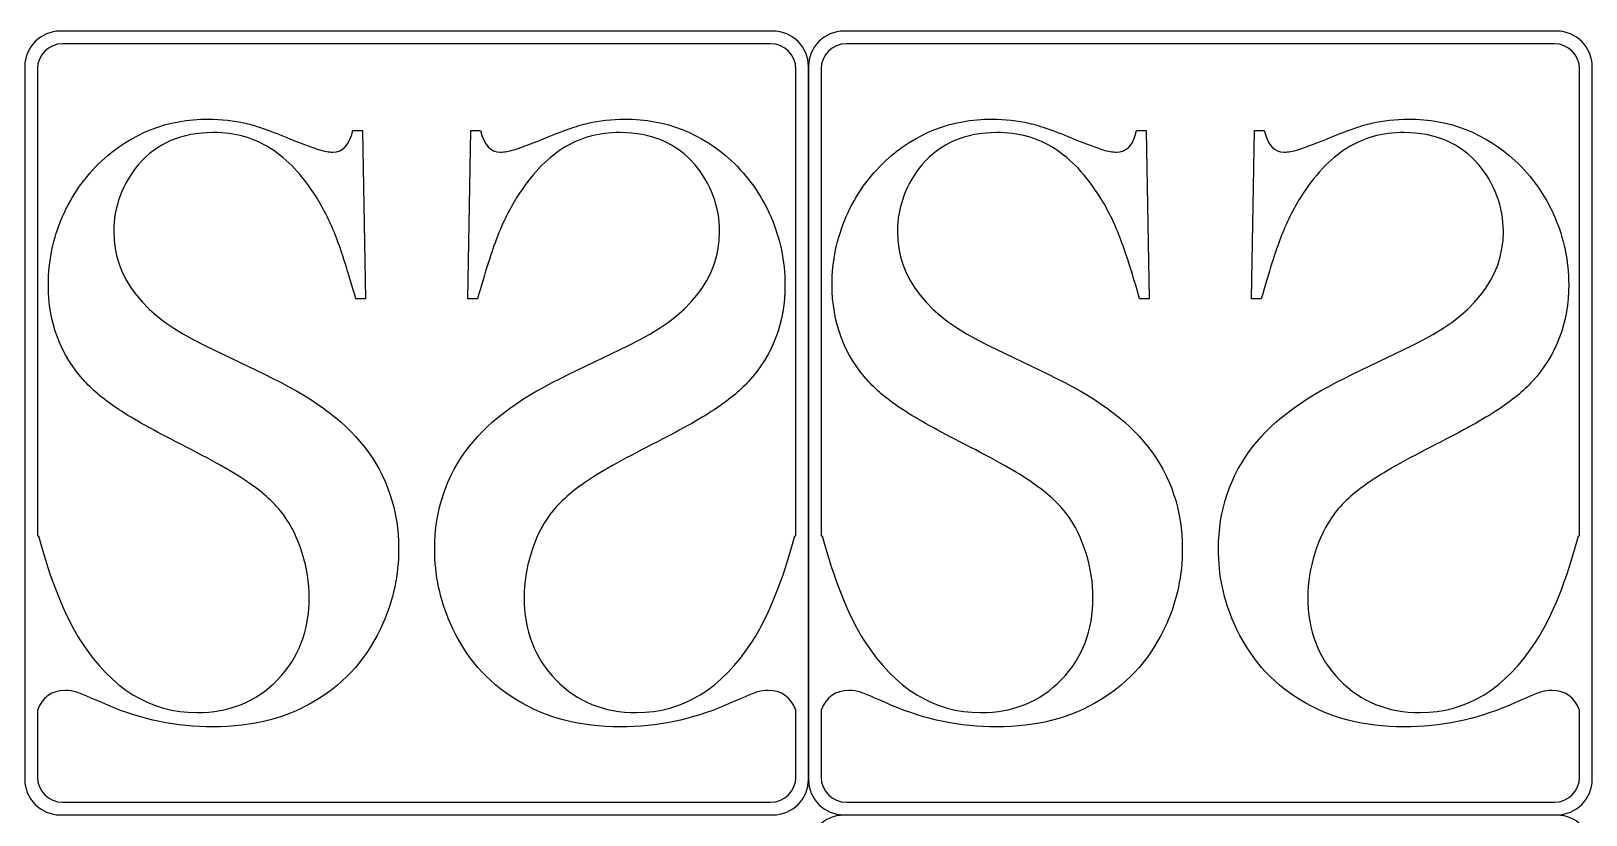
# Model space of a CAD drawing. Header units: centimetres. Extents: x -6 to 6, y -11 to 11.
# Drawn here: x -3.984 to -0.016, y 7 to 9 of the extents above; entities that cross this region are included whole.
import ezdxf

# ---------------------------------------------------------------- set-up
doc = ezdxf.new("R2010")
doc.units = ezdxf.units.CM
doc.header["$MEASUREMENT"] = 0
doc.layers.add('layer 1', color=7, linetype='Continuous')

msp = doc.modelspace()

# ---------------------------------------------------------------- linework, layer by layer
at = {"layer": 'layer 1', "color": 242}
for points, knots in [([(-3.9094, 9.00021), (-3.9094, 9.00021), (-2.09061, 9.00021), (-2.09061, 9.00021), (-2.09061, 9.00021), (-2.04078, 9.00021), (-2, 8.95942), (-2, 8.90959), (-2, 8.90959), (-2, 8.90959), (-2, 7.09083), (-2, 7.09083), (-2, 7.09083), (-2, 7.04098), (-2.04078, 7.0002), (-2.09061, 7.0002), (-2.09061, 7.0002), (-2.09061, 7.0002), (-3.9094, 7.0002), (-3.9094, 7.0002), (-3.9094, 7.0002), (-3.95923, 7.0002), (-4, 7.04098), (-4, 7.09081), (-4, 7.09081), (-4, 7.09081), (-4.00001, 8.90961), (-4.00001, 8.90961), (-4.00001, 8.90961), (-4.00001, 8.95944), (-3.95922, 9.0002), (-3.9094, 9.00021)], [0, 0, 0, 0, 0.1111111, 0.1111111, 0.1111111, 0.1111111, 0.2222222, 0.2222222, 0.2222222, 0.2222222, 0.3333333, 0.3333333, 0.3333333, 0.3333333, 0.4444444, 0.4444444, 0.4444444, 0.4444444, 0.5555556, 0.5555556, 0.5555556, 0.5555556, 0.6666667, 0.6666667, 0.6666667, 0.6666667, 0.7777778, 0.7777778, 0.7777778, 0.7777778, 1, 1, 1, 1]), ([(-2.03227, 7.71243), (-2.03227, 7.71243), (-2.03492, 7.71247), (-2.03492, 7.71247), (-2.03492, 7.71247), (-2.06518, 7.59849), (-2.10132, 7.50885), (-2.14301, 7.44319), (-2.14301, 7.44319), (-2.2216, 7.32183), (-2.32044, 7.26133), (-2.43922, 7.26133), (-2.43922, 7.26133), (-2.52222, 7.26135), (-2.59084, 7.28899), (-2.64469, 7.3447), (-2.64469, 7.3447), (-2.69892, 7.40003), (-2.72585, 7.47048), (-2.72585, 7.5557), (-2.72585, 7.5557), (-2.72586, 7.59222), (-2.71995, 7.62984), (-2.70814, 7.66784), (-2.70814, 7.66784), (-2.69597, 7.7062), (-2.68011, 7.73903), (-2.65982, 7.76633), (-2.65982, 7.76633), (-2.63916, 7.79475), (-2.60965, 7.82166), (-2.57165, 7.84748), (-2.57165, 7.84748), (-2.53404, 7.87369), (-2.47612, 7.90651), (-2.39828, 7.94598), (-2.39828, 7.94598), (-2.33005, 7.98066), (-2.27728, 8.0098), (-2.24113, 8.03377), (-2.24113, 8.03377), (-2.20461, 8.05738), (-2.17547, 8.08173), (-2.15297, 8.10608), (-2.15297, 8.10608), (-2.09101, 8.17396), (-2.06001, 8.25658), (-2.06001, 8.35359), (-2.06001, 8.35359), (-2.06001, 8.41373), (-2.07218, 8.47127), (-2.09616, 8.52697), (-2.09616, 8.52697), (-2.12051, 8.58231), (-2.15408, 8.62989), (-2.19724, 8.66973), (-2.19724, 8.66973), (-2.2736, 8.7402), (-2.36397, 8.7756), (-2.46837, 8.7756), (-2.46837, 8.7756), (-2.50232, 8.7756), (-2.53366, 8.77227), (-2.56243, 8.76527), (-2.56243, 8.76527), (-2.59122, 8.75864), (-2.62994, 8.74498), (-2.67789, 8.72469), (-2.67789, 8.72469), (-2.71404, 8.71032), (-2.73839, 8.70108), (-2.75167, 8.69739), (-2.75167, 8.69739), (-2.76458, 8.69335), (-2.77602, 8.69149), (-2.78597, 8.69149), (-2.78597, 8.69149), (-2.81143, 8.69151), (-2.8284, 8.70957), (-2.83688, 8.74646), (-2.83688, 8.74646), (-2.83688, 8.74646), (-2.86161, 8.74647), (-2.86161, 8.74647), (-2.86161, 8.74647), (-2.86161, 8.74647), (-2.86935, 8.31745), (-2.86935, 8.31745), (-2.86935, 8.31745), (-2.86935, 8.31745), (-2.84463, 8.31745), (-2.84463, 8.31745), (-2.84463, 8.31745), (-2.82509, 8.38605), (-2.80847, 8.43843), (-2.79446, 8.47459), (-2.79446, 8.47459), (-2.78045, 8.51113), (-2.76347, 8.54504), (-2.74429, 8.57603), (-2.74429, 8.57603), (-2.70888, 8.63211), (-2.67014, 8.67379), (-2.62736, 8.70071), (-2.62736, 8.70071), (-2.58494, 8.72764), (-2.53587, 8.74129), (-2.48054, 8.74129), (-2.48054, 8.74129), (-2.40012, 8.74129), (-2.3363, 8.714), (-2.28946, 8.65903), (-2.28946, 8.65903), (-2.26992, 8.63654), (-2.25478, 8.61034), (-2.24335, 8.58009), (-2.24335, 8.58009), (-2.23228, 8.54984), (-2.22674, 8.51959), (-2.22674, 8.48934), (-2.22674, 8.48934), (-2.22675, 8.36873), (-2.30421, 8.2717), (-2.45915, 8.19829), (-2.45915, 8.19829), (-2.45915, 8.19829), (-2.6115, 8.12453), (-2.6115, 8.12453), (-2.6115, 8.12453), (-2.72881, 8.06919), (-2.81327, 8.00795), (-2.86529, 7.94081), (-2.86529, 7.94081), (-2.92432, 7.86557), (-2.95382, 7.7785), (-2.95382, 7.6789), (-2.95382, 7.6789), (-2.95382, 7.6125), (-2.94054, 7.54905), (-2.91398, 7.48856), (-2.91398, 7.48856), (-2.87636, 7.40446), (-2.82028, 7.33917), (-2.74503, 7.29342), (-2.74503, 7.29342), (-2.67015, 7.24769), (-2.58198, 7.22481), (-2.48017, 7.22481), (-2.48017, 7.22481), (-2.38721, 7.22481), (-2.29794, 7.24325), (-2.21199, 7.27977), (-2.21199, 7.27977), (-2.16737, 7.29933), (-2.1408, 7.31039), (-2.13231, 7.31334), (-2.13231, 7.31334), (-2.12346, 7.31629), (-2.11387, 7.31777), (-2.1028, 7.31777), (-2.1028, 7.31777), (-2.06908, 7.31778), (-2.04533, 7.301), (-2.03227, 7.26751), (-2.03227, 7.26751), (-2.03227, 7.26751), (-2.03227, 7.09676), (-2.03227, 7.09676), (-2.03227, 7.09676), (-2.03227, 7.0614), (-2.0612, 7.03247), (-2.09656, 7.03247), (-2.09656, 7.03247), (-2.09656, 7.03247), (-3.90345, 7.03249), (-3.90345, 7.03249), (-3.90345, 7.03249), (-3.93881, 7.03249), (-3.96773, 7.0614), (-3.96773, 7.09676), (-3.96773, 7.09676), (-3.96773, 7.09676), (-3.96774, 7.26714), (-3.96774, 7.26714), (-3.96774, 7.26714), (-3.9547, 7.3009), (-3.93092, 7.31777), (-3.89707, 7.31777), (-3.89707, 7.31777), (-3.886, 7.31778), (-3.87642, 7.31629), (-3.86756, 7.31334), (-3.86756, 7.31334), (-3.85908, 7.3104), (-3.83252, 7.29932), (-3.78788, 7.27977), (-3.78788, 7.27977), (-3.70193, 7.24325), (-3.61266, 7.22481), (-3.5197, 7.22481), (-3.5197, 7.22481), (-3.4179, 7.22481), (-3.32973, 7.24768), (-3.25484, 7.29342), (-3.25484, 7.29342), (-3.1796, 7.33917), (-3.12352, 7.40446), (-3.0859, 7.48856), (-3.0859, 7.48856), (-3.05933, 7.54906), (-3.04605, 7.6125), (-3.04605, 7.6789), (-3.04605, 7.6789), (-3.04606, 7.77851), (-3.07557, 7.86556), (-3.13459, 7.94081), (-3.13459, 7.94081), (-3.1866, 8.00797), (-3.27108, 8.06918), (-3.38838, 8.12452), (-3.38838, 8.12452), (-3.38838, 8.12452), (-3.54073, 8.19831), (-3.54073, 8.19831), (-3.54073, 8.19831), (-3.69566, 8.27171), (-3.77313, 8.36872), (-3.77313, 8.48934), (-3.77313, 8.48934), (-3.77313, 8.5196), (-3.76759, 8.54984), (-3.75653, 8.58009), (-3.75653, 8.58009), (-3.74509, 8.61034), (-3.72996, 8.63653), (-3.71041, 8.65903), (-3.71041, 8.65903), (-3.66357, 8.71401), (-3.59975, 8.74129), (-3.51933, 8.74129), (-3.51933, 8.74129), (-3.46401, 8.74129), (-3.41494, 8.72764), (-3.37252, 8.70071), (-3.37252, 8.70071), (-3.32973, 8.6738), (-3.291, 8.6321), (-3.25558, 8.57603), (-3.25558, 8.57603), (-3.23641, 8.54506), (-3.21943, 8.51111), (-3.20541, 8.47459), (-3.20541, 8.47459), (-3.1914, 8.43844), (-3.1748, 8.38605), (-3.15525, 8.31745), (-3.15525, 8.31745), (-3.15525, 8.31745), (-3.13053, 8.31745), (-3.13053, 8.31745), (-3.13053, 8.31745), (-3.13053, 8.31745), (-3.13828, 8.74647), (-3.13828, 8.74647), (-3.13828, 8.74647), (-3.13828, 8.74647), (-3.163, 8.74647), (-3.163, 8.74647), (-3.163, 8.74647), (-3.17147, 8.70958), (-3.18844, 8.69149), (-3.2139, 8.69149), (-3.2139, 8.69149), (-3.22386, 8.69151), (-3.23529, 8.69334), (-3.2482, 8.69739), (-3.2482, 8.69739), (-3.26148, 8.70109), (-3.28583, 8.71031), (-3.32198, 8.72469), (-3.32198, 8.72469), (-3.36994, 8.74498), (-3.40867, 8.75863), (-3.43744, 8.76527), (-3.43744, 8.76527), (-3.46622, 8.77229), (-3.49757, 8.7756), (-3.53151, 8.7756), (-3.53151, 8.7756), (-3.6359, 8.7756), (-3.72628, 8.74019), (-3.80264, 8.66973), (-3.80264, 8.66973), (-3.84579, 8.62989), (-3.87936, 8.5823), (-3.90371, 8.52697), (-3.90371, 8.52697), (-3.9277, 8.47128), (-3.93986, 8.41372), (-3.93986, 8.35359), (-3.93986, 8.35359), (-3.93987, 8.25659), (-3.90888, 8.17395), (-3.8469, 8.10608), (-3.8469, 8.10608), (-3.82441, 8.08175), (-3.79526, 8.05738), (-3.75874, 8.03377), (-3.75874, 8.03377), (-3.72259, 8.00981), (-3.66984, 7.98065), (-3.60159, 7.94598), (-3.60159, 7.94598), (-3.52377, 7.90653), (-3.46585, 7.87367), (-3.42822, 7.84748), (-3.42822, 7.84748), (-3.39023, 7.82167), (-3.36071, 7.79474), (-3.34005, 7.76633), (-3.34005, 7.76633), (-3.31977, 7.73905), (-3.30391, 7.7062), (-3.29173, 7.66784), (-3.29173, 7.66784), (-3.27994, 7.62985), (-3.27403, 7.59222), (-3.27403, 7.5557), (-3.27403, 7.5557), (-3.27403, 7.4705), (-3.30096, 7.40003), (-3.35518, 7.3447), (-3.35518, 7.3447), (-3.40904, 7.28899), (-3.47765, 7.26133), (-3.56065, 7.26133), (-3.56065, 7.26133), (-3.67943, 7.26135), (-3.77829, 7.32182), (-3.85686, 7.44319), (-3.85686, 7.44319), (-3.89855, 7.50886), (-3.93469, 7.59849), (-3.96495, 7.71247), (-3.96495, 7.71247), (-3.96495, 7.71247), (-3.96774, 7.71243), (-3.96774, 7.71243), (-3.96774, 7.71243), (-3.96774, 7.71243), (-3.96774, 8.90366), (-3.96774, 8.90366), (-3.96774, 8.90366), (-3.96774, 8.93902), (-3.9388, 8.96793), (-3.90344, 8.96793), (-3.90344, 8.96793), (-3.90344, 8.96793), (-2.09656, 8.96795), (-2.09656, 8.96795), (-2.09656, 8.96795), (-2.0612, 8.96795), (-2.03227, 8.939), (-2.03227, 8.90364), (-2.03227, 8.90364), (-2.03227, 8.90364), (-2.03227, 7.71243), (-2.03227, 7.71243)], [0, 0, 0, 0, 0.0107527, 0.0107527, 0.0107527, 0.0107527, 0.0215054, 0.0215054, 0.0215054, 0.0215054, 0.0322581, 0.0322581, 0.0322581, 0.0322581, 0.0430108, 0.0430108, 0.0430108, 0.0430108, 0.0537634, 0.0537634, 0.0537634, 0.0537634, 0.0645161, 0.0645161, 0.0645161, 0.0645161, 0.0752688, 0.0752688, 0.0752688, 0.0752688, 0.0860215, 0.0860215, 0.0860215, 0.0860215, 0.0967742, 0.0967742, 0.0967742, 0.0967742, 0.1075269, 0.1075269, 0.1075269, 0.1075269, 0.1182796, 0.1182796, 0.1182796, 0.1182796, 0.1290323, 0.1290323, 0.1290323, 0.1290323, 0.1397849, 0.1397849, 0.1397849, 0.1397849, 0.1505376, 0.1505376, 0.1505376, 0.1505376, 0.1612903, 0.1612903, 0.1612903, 0.1612903, 0.172043, 0.172043, 0.172043, 0.172043, 0.1827957, 0.1827957, 0.1827957, 0.1827957, 0.1935484, 0.1935484, 0.1935484, 0.1935484, 0.2043011, 0.2043011, 0.2043011, 0.2043011, 0.2150538, 0.2150538, 0.2150538, 0.2150538, 0.2258065, 0.2258065, 0.2258065, 0.2258065, 0.2365591, 0.2365591, 0.2365591, 0.2365591, 0.2473118, 0.2473118, 0.2473118, 0.2473118, 0.2580645, 0.2580645, 0.2580645, 0.2580645, 0.2688172, 0.2688172, 0.2688172, 0.2688172, 0.2795699, 0.2795699, 0.2795699, 0.2795699, 0.2903226, 0.2903226, 0.2903226, 0.2903226, 0.3010753, 0.3010753, 0.3010753, 0.3010753, 0.311828, 0.311828, 0.311828, 0.311828, 0.3225806, 0.3225806, 0.3225806, 0.3225806, 0.3333333, 0.3333333, 0.3333333, 0.3333333, 0.344086, 0.344086, 0.344086, 0.344086, 0.3548387, 0.3548387, 0.3548387, 0.3548387, 0.3655914, 0.3655914, 0.3655914, 0.3655914, 0.3763441, 0.3763441, 0.3763441, 0.3763441, 0.3870968, 0.3870968, 0.3870968, 0.3870968, 0.3978495, 0.3978495, 0.3978495, 0.3978495, 0.4086022, 0.4086022, 0.4086022, 0.4086022, 0.4193548, 0.4193548, 0.4193548, 0.4193548, 0.4301075, 0.4301075, 0.4301075, 0.4301075, 0.4408602, 0.4408602, 0.4408602, 0.4408602, 0.4516129, 0.4516129, 0.4516129, 0.4516129, 0.4623656, 0.4623656, 0.4623656, 0.4623656, 0.4731183, 0.4731183, 0.4731183, 0.4731183, 0.483871, 0.483871, 0.483871, 0.483871, 0.4946237, 0.4946237, 0.4946237, 0.4946237, 0.5053763, 0.5053763, 0.5053763, 0.5053763, 0.516129, 0.516129, 0.516129, 0.516129, 0.5268817, 0.5268817, 0.5268817, 0.5268817, 0.5376344, 0.5376344, 0.5376344, 0.5376344, 0.5483871, 0.5483871, 0.5483871, 0.5483871, 0.5591398, 0.5591398, 0.5591398, 0.5591398, 0.5698925, 0.5698925, 0.5698925, 0.5698925, 0.5806452, 0.5806452, 0.5806452, 0.5806452, 0.5913978, 0.5913978, 0.5913978, 0.5913978, 0.6021505, 0.6021505, 0.6021505, 0.6021505, 0.6129032, 0.6129032, 0.6129032, 0.6129032, 0.6236559, 0.6236559, 0.6236559, 0.6236559, 0.6344086, 0.6344086, 0.6344086, 0.6344086, 0.6451613, 0.6451613, 0.6451613, 0.6451613, 0.655914, 0.655914, 0.655914, 0.655914, 0.6666667, 0.6666667, 0.6666667, 0.6666667, 0.6774194, 0.6774194, 0.6774194, 0.6774194, 0.688172, 0.688172, 0.688172, 0.688172, 0.6989247, 0.6989247, 0.6989247, 0.6989247, 0.7096774, 0.7096774, 0.7096774, 0.7096774, 0.7204301, 0.7204301, 0.7204301, 0.7204301, 0.7311828, 0.7311828, 0.7311828, 0.7311828, 0.7419355, 0.7419355, 0.7419355, 0.7419355, 0.7526882, 0.7526882, 0.7526882, 0.7526882, 0.7634409, 0.7634409, 0.7634409, 0.7634409, 0.7741935, 0.7741935, 0.7741935, 0.7741935, 0.7849462, 0.7849462, 0.7849462, 0.7849462, 0.7956989, 0.7956989, 0.7956989, 0.7956989, 0.8064516, 0.8064516, 0.8064516, 0.8064516, 0.8172043, 0.8172043, 0.8172043, 0.8172043, 0.827957, 0.827957, 0.827957, 0.827957, 0.8387097, 0.8387097, 0.8387097, 0.8387097, 0.8494624, 0.8494624, 0.8494624, 0.8494624, 0.8602151, 0.8602151, 0.8602151, 0.8602151, 0.8709677, 0.8709677, 0.8709677, 0.8709677, 0.8817204, 0.8817204, 0.8817204, 0.8817204, 0.8924731, 0.8924731, 0.8924731, 0.8924731, 0.9032258, 0.9032258, 0.9032258, 0.9032258, 0.9139785, 0.9139785, 0.9139785, 0.9139785, 0.9247312, 0.9247312, 0.9247312, 0.9247312, 0.9354839, 0.9354839, 0.9354839, 0.9354839, 0.9462366, 0.9462366, 0.9462366, 0.9462366, 0.9569892, 0.9569892, 0.9569892, 0.9569892, 0.9677419, 0.9677419, 0.9677419, 0.9677419, 0.9784946, 0.9784946, 0.9784946, 0.9784946, 1, 1, 1, 1]), ([(-1.90939, 9.00019), (-1.90939, 9.00019), (-0.09061, 9.00019), (-0.09061, 9.00019), (-0.09061, 9.00019), (-0.04078, 9.00019), (0, 8.9594), (0, 8.90957), (0, 8.90957), (0, 8.90957), (0, 7.09081), (0, 7.09081), (0, 7.09081), (0, 7.04096), (-0.04078, 7.00018), (-0.09061, 7.00018), (-0.09061, 7.00018), (-0.09061, 7.00018), (-1.90939, 7.00018), (-1.90939, 7.00018), (-1.90939, 7.00018), (-1.95922, 7.00018), (-2, 7.04096), (-2, 7.09079), (-2, 7.09079), (-2, 7.09079), (-2, 8.90959), (-2, 8.90959), (-2, 8.90959), (-2, 8.95942), (-1.95922, 9.00018), (-1.90939, 9.00019)], [0, 0, 0, 0, 0.1111111, 0.1111111, 0.1111111, 0.1111111, 0.2222222, 0.2222222, 0.2222222, 0.2222222, 0.3333333, 0.3333333, 0.3333333, 0.3333333, 0.4444444, 0.4444444, 0.4444444, 0.4444444, 0.5555556, 0.5555556, 0.5555556, 0.5555556, 0.6666667, 0.6666667, 0.6666667, 0.6666667, 0.7777778, 0.7777778, 0.7777778, 0.7777778, 1, 1, 1, 1]), ([(-0.03227, 7.71241), (-0.03227, 7.71241), (-0.03492, 7.71245), (-0.03492, 7.71245), (-0.03492, 7.71245), (-0.06518, 7.59847), (-0.10132, 7.50883), (-0.14301, 7.44317), (-0.14301, 7.44317), (-0.22159, 7.32181), (-0.32044, 7.26131), (-0.43922, 7.26131), (-0.43922, 7.26131), (-0.52222, 7.26133), (-0.59084, 7.28897), (-0.64469, 7.34468), (-0.64469, 7.34468), (-0.69892, 7.40001), (-0.72585, 7.47046), (-0.72585, 7.55568), (-0.72585, 7.55568), (-0.72585, 7.5922), (-0.71995, 7.62982), (-0.70814, 7.66782), (-0.70814, 7.66782), (-0.69597, 7.70618), (-0.68011, 7.73901), (-0.65982, 7.76631), (-0.65982, 7.76631), (-0.63916, 7.79473), (-0.60965, 7.82164), (-0.57165, 7.84746), (-0.57165, 7.84746), (-0.53403, 7.87367), (-0.47612, 7.90649), (-0.39828, 7.94596), (-0.39828, 7.94596), (-0.33004, 7.98064), (-0.27728, 8.00978), (-0.24113, 8.03375), (-0.24113, 8.03375), (-0.20461, 8.05736), (-0.17547, 8.08171), (-0.15297, 8.10606), (-0.15297, 8.10606), (-0.091, 8.17394), (-0.06001, 8.25656), (-0.06001, 8.35357), (-0.06001, 8.35357), (-0.06001, 8.41371), (-0.07218, 8.47125), (-0.09616, 8.52695), (-0.09616, 8.52695), (-0.12051, 8.58229), (-0.15408, 8.62987), (-0.19724, 8.66971), (-0.19724, 8.66971), (-0.27359, 8.74018), (-0.36397, 8.77558), (-0.46837, 8.77558), (-0.46837, 8.77558), (-0.50231, 8.77558), (-0.53366, 8.77225), (-0.56243, 8.76525), (-0.56243, 8.76525), (-0.59121, 8.75862), (-0.62994, 8.74496), (-0.67789, 8.72467), (-0.67789, 8.72467), (-0.71404, 8.7103), (-0.73839, 8.70106), (-0.75167, 8.69737), (-0.75167, 8.69737), (-0.76458, 8.69333), (-0.77602, 8.69147), (-0.78597, 8.69147), (-0.78597, 8.69147), (-0.81143, 8.69149), (-0.8284, 8.70955), (-0.83688, 8.74644), (-0.83688, 8.74644), (-0.83688, 8.74644), (-0.8616, 8.74645), (-0.8616, 8.74645), (-0.8616, 8.74645), (-0.8616, 8.74645), (-0.86934, 8.31743), (-0.86934, 8.31743), (-0.86934, 8.31743), (-0.86934, 8.31743), (-0.84463, 8.31743), (-0.84463, 8.31743), (-0.84463, 8.31743), (-0.82508, 8.38603), (-0.80847, 8.43841), (-0.79446, 8.47457), (-0.79446, 8.47457), (-0.78044, 8.51111), (-0.76347, 8.54502), (-0.74429, 8.57601), (-0.74429, 8.57601), (-0.70888, 8.63209), (-0.67014, 8.67377), (-0.62736, 8.70069), (-0.62736, 8.70069), (-0.58493, 8.72762), (-0.53587, 8.74127), (-0.48054, 8.74127), (-0.48054, 8.74127), (-0.40012, 8.74127), (-0.3363, 8.71398), (-0.28946, 8.65901), (-0.28946, 8.65901), (-0.26991, 8.63652), (-0.25478, 8.61032), (-0.24335, 8.58007), (-0.24335, 8.58007), (-0.23228, 8.54982), (-0.22674, 8.51957), (-0.22674, 8.48932), (-0.22674, 8.48932), (-0.22674, 8.36871), (-0.30421, 8.27168), (-0.45915, 8.19827), (-0.45915, 8.19827), (-0.45915, 8.19827), (-0.61149, 8.12451), (-0.61149, 8.12451), (-0.61149, 8.12451), (-0.7288, 8.06917), (-0.81327, 8.00793), (-0.86529, 7.94079), (-0.86529, 7.94079), (-0.92431, 7.86555), (-0.95382, 7.77848), (-0.95382, 7.67888), (-0.95382, 7.67888), (-0.95382, 7.61248), (-0.94054, 7.54903), (-0.91398, 7.48854), (-0.91398, 7.48854), (-0.87636, 7.40444), (-0.82028, 7.33915), (-0.74503, 7.2934), (-0.74503, 7.2934), (-0.67014, 7.24767), (-0.58198, 7.22479), (-0.48017, 7.22479), (-0.48017, 7.22479), (-0.38721, 7.22479), (-0.29794, 7.24323), (-0.21199, 7.27975), (-0.21199, 7.27975), (-0.16736, 7.29931), (-0.1408, 7.31037), (-0.13231, 7.31332), (-0.13231, 7.31332), (-0.12346, 7.31627), (-0.11387, 7.31775), (-0.1028, 7.31775), (-0.1028, 7.31775), (-0.06908, 7.31776), (-0.04533, 7.30098), (-0.03227, 7.26749), (-0.03227, 7.26749), (-0.03227, 7.26749), (-0.03227, 7.09674), (-0.03227, 7.09674), (-0.03227, 7.09674), (-0.03227, 7.06138), (-0.0612, 7.03245), (-0.09656, 7.03245), (-0.09656, 7.03245), (-0.09656, 7.03245), (-1.90344, 7.03247), (-1.90344, 7.03247), (-1.90344, 7.03247), (-1.9388, 7.03247), (-1.96773, 7.06138), (-1.96773, 7.09674), (-1.96773, 7.09674), (-1.96773, 7.09674), (-1.96773, 7.26712), (-1.96773, 7.26712), (-1.96773, 7.26712), (-1.95471, 7.30088), (-1.93092, 7.31775), (-1.89707, 7.31775), (-1.89707, 7.31775), (-1.886, 7.31776), (-1.87642, 7.31627), (-1.86756, 7.31332), (-1.86756, 7.31332), (-1.85907, 7.31038), (-1.83252, 7.2993), (-1.78788, 7.27975), (-1.78788, 7.27975), (-1.70193, 7.24323), (-1.61266, 7.22479), (-1.5197, 7.22479), (-1.5197, 7.22479), (-1.41789, 7.22479), (-1.32973, 7.24766), (-1.25484, 7.2934), (-1.25484, 7.2934), (-1.17959, 7.33915), (-1.12352, 7.40444), (-1.0859, 7.48854), (-1.0859, 7.48854), (-1.05933, 7.54904), (-1.04605, 7.61248), (-1.04605, 7.67888), (-1.04605, 7.67888), (-1.04605, 7.77849), (-1.07557, 7.86554), (-1.13459, 7.94079), (-1.13459, 7.94079), (-1.1866, 8.00795), (-1.27108, 8.06916), (-1.38838, 8.1245), (-1.38838, 8.1245), (-1.38838, 8.1245), (-1.54073, 8.19829), (-1.54073, 8.19829), (-1.54073, 8.19829), (-1.69566, 8.27169), (-1.77313, 8.3687), (-1.77313, 8.48932), (-1.77313, 8.48932), (-1.77313, 8.51958), (-1.76759, 8.54982), (-1.75653, 8.58007), (-1.75653, 8.58007), (-1.74509, 8.61032), (-1.72996, 8.63651), (-1.71041, 8.65901), (-1.71041, 8.65901), (-1.66357, 8.71399), (-1.59975, 8.74127), (-1.51933, 8.74127), (-1.51933, 8.74127), (-1.464, 8.74127), (-1.41494, 8.72762), (-1.37252, 8.70069), (-1.37252, 8.70069), (-1.32973, 8.67378), (-1.291, 8.63208), (-1.25558, 8.57601), (-1.25558, 8.57601), (-1.2364, 8.54504), (-1.21943, 8.51109), (-1.20541, 8.47457), (-1.20541, 8.47457), (-1.1914, 8.43842), (-1.1748, 8.38603), (-1.15525, 8.31743), (-1.15525, 8.31743), (-1.15525, 8.31743), (-1.13054, 8.31743), (-1.13054, 8.31743), (-1.13054, 8.31743), (-1.13054, 8.31743), (-1.13828, 8.74645), (-1.13828, 8.74645), (-1.13828, 8.74645), (-1.13828, 8.74645), (-1.16299, 8.74645), (-1.16299, 8.74645), (-1.16299, 8.74645), (-1.17147, 8.70956), (-1.18844, 8.69147), (-1.2139, 8.69147), (-1.2139, 8.69147), (-1.22386, 8.69149), (-1.23529, 8.69332), (-1.2482, 8.69737), (-1.2482, 8.69737), (-1.26148, 8.70107), (-1.28583, 8.71029), (-1.32198, 8.72467), (-1.32198, 8.72467), (-1.36994, 8.74496), (-1.40867, 8.75861), (-1.43744, 8.76525), (-1.43744, 8.76525), (-1.46621, 8.77227), (-1.49757, 8.77558), (-1.53151, 8.77558), (-1.53151, 8.77558), (-1.6359, 8.77558), (-1.72628, 8.74017), (-1.80264, 8.66971), (-1.80264, 8.66971), (-1.84579, 8.62987), (-1.87936, 8.58228), (-1.90371, 8.52695), (-1.90371, 8.52695), (-1.92769, 8.47126), (-1.93986, 8.4137), (-1.93986, 8.35357), (-1.93986, 8.35357), (-1.93986, 8.25657), (-1.90888, 8.17393), (-1.8469, 8.10606), (-1.8469, 8.10606), (-1.8244, 8.08173), (-1.79526, 8.05736), (-1.75874, 8.03375), (-1.75874, 8.03375), (-1.72259, 8.00979), (-1.66984, 7.98063), (-1.60159, 7.94596), (-1.60159, 7.94596), (-1.52376, 7.90651), (-1.46585, 7.87365), (-1.42822, 7.84746), (-1.42822, 7.84746), (-1.39022, 7.82165), (-1.36071, 7.79472), (-1.34005, 7.76631), (-1.34005, 7.76631), (-1.31977, 7.73903), (-1.30391, 7.70618), (-1.29173, 7.66782), (-1.29173, 7.66782), (-1.27993, 7.62983), (-1.27403, 7.5922), (-1.27403, 7.55568), (-1.27403, 7.55568), (-1.27403, 7.47048), (-1.30096, 7.40001), (-1.35518, 7.34468), (-1.35518, 7.34468), (-1.40903, 7.28897), (-1.47765, 7.26131), (-1.56065, 7.26131), (-1.56065, 7.26131), (-1.67943, 7.26133), (-1.77829, 7.3218), (-1.85686, 7.44317), (-1.85686, 7.44317), (-1.89855, 7.50884), (-1.93469, 7.59847), (-1.96495, 7.71245), (-1.96495, 7.71245), (-1.96495, 7.71245), (-1.96773, 7.71241), (-1.96773, 7.71241), (-1.96773, 7.71241), (-1.96773, 7.71241), (-1.96773, 8.90364), (-1.96773, 8.90364), (-1.96773, 8.90364), (-1.96773, 8.939), (-1.9388, 8.96791), (-1.90344, 8.96791), (-1.90344, 8.96791), (-1.90344, 8.96791), (-0.09656, 8.96793), (-0.09656, 8.96793), (-0.09656, 8.96793), (-0.0612, 8.96793), (-0.03227, 8.93898), (-0.03227, 8.90362), (-0.03227, 8.90362), (-0.03227, 8.90362), (-0.03227, 7.71241), (-0.03227, 7.71241)], [0, 0, 0, 0, 0.0107527, 0.0107527, 0.0107527, 0.0107527, 0.0215054, 0.0215054, 0.0215054, 0.0215054, 0.0322581, 0.0322581, 0.0322581, 0.0322581, 0.0430108, 0.0430108, 0.0430108, 0.0430108, 0.0537634, 0.0537634, 0.0537634, 0.0537634, 0.0645161, 0.0645161, 0.0645161, 0.0645161, 0.0752688, 0.0752688, 0.0752688, 0.0752688, 0.0860215, 0.0860215, 0.0860215, 0.0860215, 0.0967742, 0.0967742, 0.0967742, 0.0967742, 0.1075269, 0.1075269, 0.1075269, 0.1075269, 0.1182796, 0.1182796, 0.1182796, 0.1182796, 0.1290323, 0.1290323, 0.1290323, 0.1290323, 0.1397849, 0.1397849, 0.1397849, 0.1397849, 0.1505376, 0.1505376, 0.1505376, 0.1505376, 0.1612903, 0.1612903, 0.1612903, 0.1612903, 0.172043, 0.172043, 0.172043, 0.172043, 0.1827957, 0.1827957, 0.1827957, 0.1827957, 0.1935484, 0.1935484, 0.1935484, 0.1935484, 0.2043011, 0.2043011, 0.2043011, 0.2043011, 0.2150538, 0.2150538, 0.2150538, 0.2150538, 0.2258065, 0.2258065, 0.2258065, 0.2258065, 0.2365591, 0.2365591, 0.2365591, 0.2365591, 0.2473118, 0.2473118, 0.2473118, 0.2473118, 0.2580645, 0.2580645, 0.2580645, 0.2580645, 0.2688172, 0.2688172, 0.2688172, 0.2688172, 0.2795699, 0.2795699, 0.2795699, 0.2795699, 0.2903226, 0.2903226, 0.2903226, 0.2903226, 0.3010753, 0.3010753, 0.3010753, 0.3010753, 0.311828, 0.311828, 0.311828, 0.311828, 0.3225806, 0.3225806, 0.3225806, 0.3225806, 0.3333333, 0.3333333, 0.3333333, 0.3333333, 0.344086, 0.344086, 0.344086, 0.344086, 0.3548387, 0.3548387, 0.3548387, 0.3548387, 0.3655914, 0.3655914, 0.3655914, 0.3655914, 0.3763441, 0.3763441, 0.3763441, 0.3763441, 0.3870968, 0.3870968, 0.3870968, 0.3870968, 0.3978495, 0.3978495, 0.3978495, 0.3978495, 0.4086022, 0.4086022, 0.4086022, 0.4086022, 0.4193548, 0.4193548, 0.4193548, 0.4193548, 0.4301075, 0.4301075, 0.4301075, 0.4301075, 0.4408602, 0.4408602, 0.4408602, 0.4408602, 0.4516129, 0.4516129, 0.4516129, 0.4516129, 0.4623656, 0.4623656, 0.4623656, 0.4623656, 0.4731183, 0.4731183, 0.4731183, 0.4731183, 0.483871, 0.483871, 0.483871, 0.483871, 0.4946237, 0.4946237, 0.4946237, 0.4946237, 0.5053763, 0.5053763, 0.5053763, 0.5053763, 0.516129, 0.516129, 0.516129, 0.516129, 0.5268817, 0.5268817, 0.5268817, 0.5268817, 0.5376344, 0.5376344, 0.5376344, 0.5376344, 0.5483871, 0.5483871, 0.5483871, 0.5483871, 0.5591398, 0.5591398, 0.5591398, 0.5591398, 0.5698925, 0.5698925, 0.5698925, 0.5698925, 0.5806452, 0.5806452, 0.5806452, 0.5806452, 0.5913978, 0.5913978, 0.5913978, 0.5913978, 0.6021505, 0.6021505, 0.6021505, 0.6021505, 0.6129032, 0.6129032, 0.6129032, 0.6129032, 0.6236559, 0.6236559, 0.6236559, 0.6236559, 0.6344086, 0.6344086, 0.6344086, 0.6344086, 0.6451613, 0.6451613, 0.6451613, 0.6451613, 0.655914, 0.655914, 0.655914, 0.655914, 0.6666667, 0.6666667, 0.6666667, 0.6666667, 0.6774194, 0.6774194, 0.6774194, 0.6774194, 0.688172, 0.688172, 0.688172, 0.688172, 0.6989247, 0.6989247, 0.6989247, 0.6989247, 0.7096774, 0.7096774, 0.7096774, 0.7096774, 0.7204301, 0.7204301, 0.7204301, 0.7204301, 0.7311828, 0.7311828, 0.7311828, 0.7311828, 0.7419355, 0.7419355, 0.7419355, 0.7419355, 0.7526882, 0.7526882, 0.7526882, 0.7526882, 0.7634409, 0.7634409, 0.7634409, 0.7634409, 0.7741935, 0.7741935, 0.7741935, 0.7741935, 0.7849462, 0.7849462, 0.7849462, 0.7849462, 0.7956989, 0.7956989, 0.7956989, 0.7956989, 0.8064516, 0.8064516, 0.8064516, 0.8064516, 0.8172043, 0.8172043, 0.8172043, 0.8172043, 0.827957, 0.827957, 0.827957, 0.827957, 0.8387097, 0.8387097, 0.8387097, 0.8387097, 0.8494624, 0.8494624, 0.8494624, 0.8494624, 0.8602151, 0.8602151, 0.8602151, 0.8602151, 0.8709677, 0.8709677, 0.8709677, 0.8709677, 0.8817204, 0.8817204, 0.8817204, 0.8817204, 0.8924731, 0.8924731, 0.8924731, 0.8924731, 0.9032258, 0.9032258, 0.9032258, 0.9032258, 0.9139785, 0.9139785, 0.9139785, 0.9139785, 0.9247312, 0.9247312, 0.9247312, 0.9247312, 0.9354839, 0.9354839, 0.9354839, 0.9354839, 0.9462366, 0.9462366, 0.9462366, 0.9462366, 0.9569892, 0.9569892, 0.9569892, 0.9569892, 0.9677419, 0.9677419, 0.9677419, 0.9677419, 0.9784946, 0.9784946, 0.9784946, 0.9784946, 1, 1, 1, 1]), ([(-1.90939, 5.00017), (-1.90939, 5.00017), (-0.09061, 5.00017), (-0.09061, 5.00017), (-0.09061, 5.00017), (-0.04078, 5.00017), (0, 5.04096), (0, 5.09079), (0, 5.09079), (0, 5.09079), (0, 6.90955), (0, 6.90955), (0, 6.90955), (0, 6.9594), (-0.04078, 7.00018), (-0.09061, 7.00018), (-0.09061, 7.00018), (-0.09061, 7.00018), (-1.90939, 7.00018), (-1.90939, 7.00018), (-1.90939, 7.00018), (-1.95922, 7.00018), (-2, 6.9594), (-2, 6.90957), (-2, 6.90957), (-2, 6.90957), (-2, 5.09077), (-2, 5.09077), (-2, 5.09077), (-2, 5.04094), (-1.95922, 5.00018), (-1.90939, 5.00017)], [0, 0, 0, 0, 0.1111111, 0.1111111, 0.1111111, 0.1111111, 0.2222222, 0.2222222, 0.2222222, 0.2222222, 0.3333333, 0.3333333, 0.3333333, 0.3333333, 0.4444444, 0.4444444, 0.4444444, 0.4444444, 0.5555556, 0.5555556, 0.5555556, 0.5555556, 0.6666667, 0.6666667, 0.6666667, 0.6666667, 0.7777778, 0.7777778, 0.7777778, 0.7777778, 1, 1, 1, 1])]:
    msp.add_open_spline(points, degree=3, knots=knots, dxfattribs=at)

doc.saveas('drawing.dxf')
